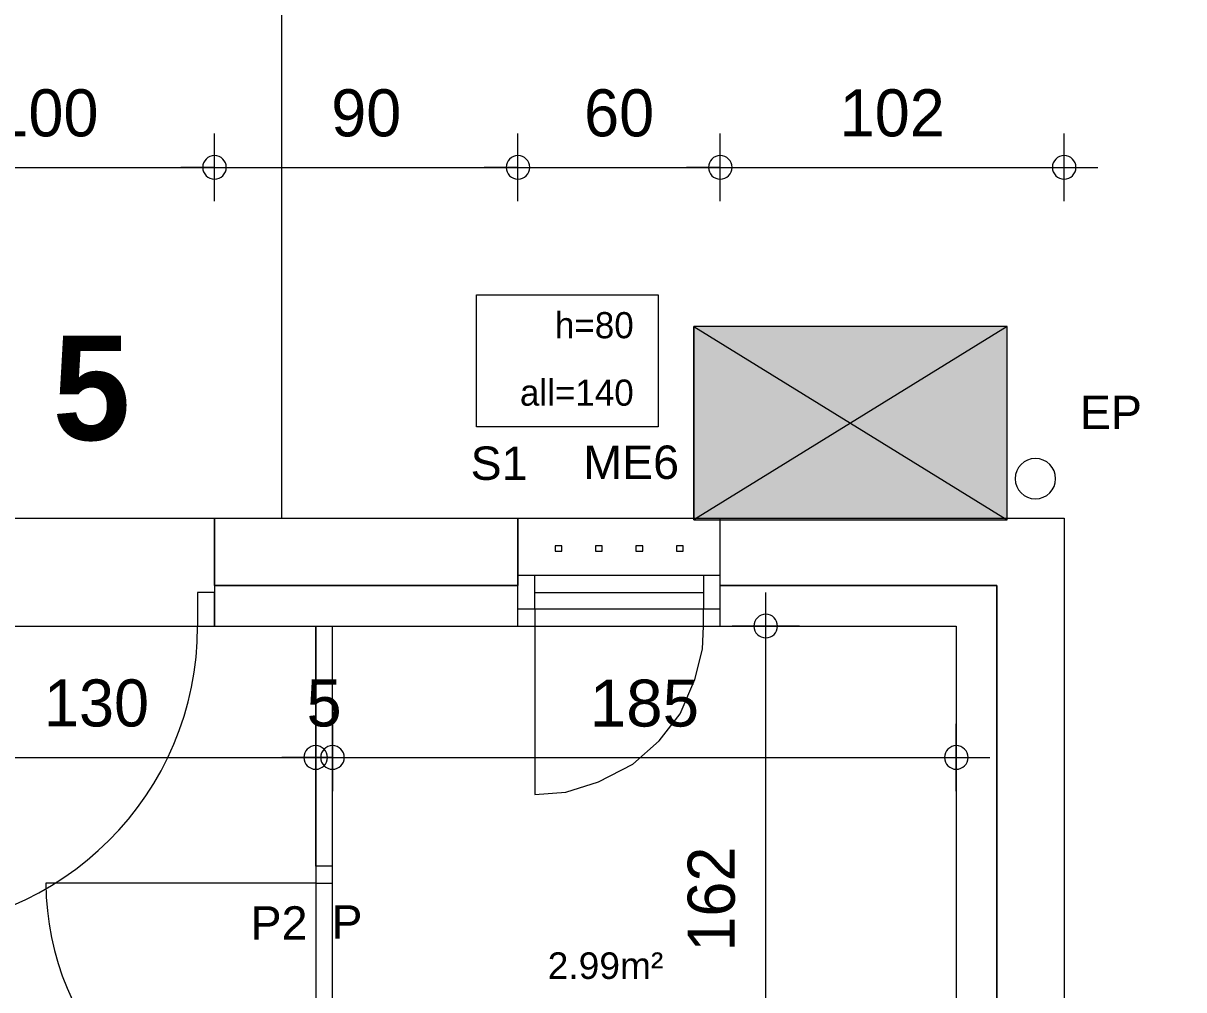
# Model space of a CAD drawing. Header units: metres. Extents: x 1.8 to 61.8, y -55.6 to -11.3.
# Drawn here: x 16.514 to 19.956, y -18.054 to -15.186 of the extents above; entities that cross this region are included whole.
import ezdxf
from ezdxf.enums import TextEntityAlignment as Align
from ezdxf.lldxf.tags import DXFTag

# ---------------------------------------------------------------- set-up
doc = ezdxf.new("R2010")
doc.units = ezdxf.units.M
doc.header["$MEASUREMENT"] = 0
for name, color, linetype in [('Calque commun', 7, 'Continuous'), ('Calque5', 7, 'Continuous'), ('Textes', 7, 'Continuous')]:
    doc.layers.add(name, color=color, linetype=linetype)
doc.styles.add('Arial10', font='arial.ttf', dxfattribs={"height": 0.098961})
doc.styles.add('Arial17', font='arial.ttf', dxfattribs={"height": 0.078859})
doc.styles.add('Arial18', font='arial.ttf', dxfattribs={"height": 0.139163})
doc.styles.add('Century Gothic14', font='GOTHIC.TTF', dxfattribs={"height": 0.139636})
doc.styles.add('Century Gothic5', font='GOTHICB.TTF', dxfattribs={"height": 0.31023})
doc.styles.add('Century Gothic9', font='GOTHIC.TTF', dxfattribs={"height": 0.077575})
tags = doc.linetypes.add('HIDDEN', pattern=[0.375, 0.25, -0.125]).pattern_tags.tags
tags[6:7] = [DXFTag(74, 4), DXFTag(75, 0), DXFTag(340, '0'), DXFTag(46, 1.0), DXFTag(50, 0.0), DXFTag(44, 0.0), DXFTag(45, 0.0)]
tags[4:5] = [DXFTag(74, 4), DXFTag(75, 0), DXFTag(340, '0'), DXFTag(46, 1.0), DXFTag(50, 0.0), DXFTag(44, 0.0), DXFTag(45, 0.0)]
tags = doc.linetypes.add('HIDDEN2', pattern=[0.1875, 0.125, -0.0625]).pattern_tags.tags
tags[6:7] = [DXFTag(74, 4), DXFTag(75, 0), DXFTag(340, '0'), DXFTag(46, 1.0), DXFTag(50, 0.0), DXFTag(44, 0.0), DXFTag(45, 0.0)]
tags[4:5] = [DXFTag(74, 4), DXFTag(75, 0), DXFTag(340, '0'), DXFTag(46, 1.0), DXFTag(50, 0.0), DXFTag(44, 0.0), DXFTag(45, 0.0)]

# ---------------------------------------------------------------- blocks, each defined once
blk = doc.blocks.new('Block52712')
at = {"layer": 'Calque commun', "color": 7, "linetype": 'Continuous', "lineweight": 9}
for p, q in [((13.2015, -16.9752), (13.2015, -16.6552)), ((13.2015, -16.8552), (14.3815, -16.8552)), ((15.1815, -16.8552), (16.0815, -16.8552)), ((17.0815, -16.8552), (17.9815, -16.8552)), ((18.5815, -16.8552), (19.4015, -16.8552)), ((13.2015, -16.9752), (14.3815, -16.9752)), ((15.1815, -16.9752), (16.0815, -16.9752)), ((17.0815, -16.9752), (17.9815, -16.9752)), ((18.5815, -16.9752), (19.2815, -16.9752))]:
    blk.add_line(p, q, dxfattribs=at)
at = {"layer": 'Calque commun', "color": 7, "linetype": 'Continuous', "lineweight": 18}
for p, q in [((13.2015, -16.6552), (14.3815, -16.6552)), ((15.1815, -16.6552), (16.0815, -16.6552)), ((17.0815, -16.6552), (17.9815, -16.6552)), ((18.5815, -16.6552), (19.6015, -16.6552))]:
    blk.add_line(p, q, dxfattribs=at)
blk = doc.blocks.new('@PRES_1_$$_1')
at = {"layer": 'Calque commun', "color": 5, "linetype": 'Continuous', "lineweight": 9}
blk.add_line((0.05, 0.32), (0.05, 1.22), dxfattribs=at)
at = {"layer": 'Calque commun', "color": 5, "linetype": 'Continuous', "lineweight": 9, "extrusion": (0, 0, -1)}
blk.add_arc((-0.05, 0.32), 0.9, 90, 180, dxfattribs=at)
at = {"layer": 'Calque commun', "color": 5, "linetype": 'Continuous', "lineweight": 9}
mesh = blk.add_polyface(dxfattribs=at)
corners = [(0, 0.22), (0, 0.32), (0.05, 0.32), (0.05, 0.22)]
mesh.append_faces([[corners[k] for k in face] for face in [(0, 1, 2, 3)]], dxfattribs={"color": 5})
mesh = blk.add_polyface(dxfattribs=at)
corners = [(0.95, 0.22), (0.95, 0.32), (1, 0.32), (1, 0.22)]
mesh.append_faces([[corners[k] for k in face] for face in [(0, 1, 2, 3)]], dxfattribs={"color": 5})
blk = doc.blocks.new('@PRES_1_$$_1-2')
at = {"layer": 'Calque commun', "color": 0, "linetype": 'Continuous', "lineweight": 9}
blk.add_line((0, 0), (0, 0.32), dxfattribs=at)
blk = doc.blocks.new('@PRES_1_$$_1-3')
at = {"layer": 'Calque commun', "color": 0, "linetype": 'Continuous', "lineweight": 9}
blk.add_line((0, 0), (0, 0.32), dxfattribs=at)
blk = doc.blocks.new('INTER_2D_COMB')
at = {"layer": 'Calque commun', "color": 0, "linetype": 'ByBlock', "lineweight": -2}
blk.add_blockref('@PRES_1_$$_1', (0, 0), dxfattribs=at)
at = {"layer": 'Calque commun', "color": 5, "linetype": 'ByBlock', "lineweight": -2}
blk.add_blockref('@PRES_1_$$_1-2', (0, 0), dxfattribs=at)
at = {"layer": 'Calque commun', "color": 5, "linetype": 'ByBlock', "lineweight": -2, "extrusion": (0, 0, -1), "xscale": -1, "yscale": -1, "zscale": -1, "rotation": -180}
blk.add_blockref('@PRES_1_$$_1-3', (-1, 0), dxfattribs=at)
blk = doc.blocks.new('PLACED_COMB')
at = {"layer": 'Calque commun', "color": 0, "linetype": 'ByBlock', "lineweight": -2}
blk.add_blockref('INTER_2D_COMB', (0, 0), dxfattribs=at)
blk = doc.blocks.new('Block52730')
at = {"layer": 'Calque commun', "color": 7, "linetype": 'Continuous', "lineweight": 18}
blk.add_line((19.6015, -16.6552), (19.6015, -25.6552), dxfattribs=at)
at = {"layer": 'Calque commun', "color": 7, "linetype": 'Continuous', "lineweight": 9}
for p, q in [((19.4015, -16.8552), (19.4015, -25.4552)), ((19.2815, -16.9752), (19.2815, -25.3352))]:
    blk.add_line(p, q, dxfattribs=at)
blk = doc.blocks.new('120x220')
at = {"layer": 'Calque commun', "color": 7, "linetype": 'HIDDEN', "lineweight": 9}
mesh = blk.add_polyface(dxfattribs=at)
corners = [(0, 2.2), (0, 0), (1.2, 0), (1.2, 2.2)]
mesh.append_faces([[corners[k] for k in face] for face in [(0, 1, 2, 3)]], dxfattribs={"color": 7})
blk = doc.blocks.new('new79')
at = {"layer": 'Calque commun', "color": 5, "linetype": 'Continuous', "lineweight": 9}
blk.add_arc((0, 0), 0.5, 0, 359.9994, dxfattribs=at)
blk = doc.blocks.new('new80')
at = {"layer": 'Calque commun', "color": 5, "linetype": 'Continuous', "lineweight": 9}
blk.add_arc((0, 0), 0.5, 0, 359.9994, dxfattribs=at)
blk = doc.blocks.new('DimLine55533')
at = {"layer": 'Calque commun', "color": 5, "linetype": 'Continuous', "lineweight": 9}
for p, q in [((16.0815, -15.7141), (16.0815, -15.5141)), ((17.0815, -15.7141), (17.0815, -15.5141)), ((16.0815, -15.6141), (15.9815, -15.6141)), ((16.0815, -15.6141), (17.0815, -15.6141)), ((17.0815, -15.6141), (17.1815, -15.6141))]:
    blk.add_line(p, q, dxfattribs=at)
at = {"layer": 'Calque commun', "color": 5, "linetype": 'Continuous', "lineweight": 9, "xscale": 0.07000000029802322, "yscale": 0.07000000029802322, "zscale": 0.07000000029802322}
for name, p in [('new79', (16.0815, -15.6141)), ('new80', (17.0815, -15.6141))]:
    blk.add_blockref(name, p, dxfattribs=at)
at = {"layer": 'Calque commun', "color": 5, "linetype": 'Continuous', "lineweight": 9, "style": 'Century Gothic14'}
blk.add_text('100', height=0.13964, dxfattribs=at).set_placement((16.5815, -15.5641), align=Align.BOTTOM_CENTER)
blk = doc.blocks.new('@PRES_1_$$_1-22')
at = {"layer": 'Calque commun', "color": 5, "linetype": 'Continuous', "lineweight": 9}
for p, q in [((0, 0.32), (0.6, 0.32)), ((0.6, 0.15), (0, 0.15)), ((0.05, 0.05), (0.05, 0.15)), ((0.55, 0.15), (0.55, 0.05)), ((0.05, 0.1), (0.55, 0.1)), ((0.6, 0.05), (0, 0.05)), ((0, 0), (0.6, 0))]:
    blk.add_line(p, q, dxfattribs=at)
blk = doc.blocks.new('@PRES_1_$$_1-23')
at = {"layer": 'Calque commun', "color": 7, "linetype": 'Continuous', "lineweight": 9}
blk.add_line((0, 0), (0, 0.32), dxfattribs=at)
blk = doc.blocks.new('@PRES_1_$$_1-24')
at = {"layer": 'Calque commun', "color": 7, "linetype": 'Continuous', "lineweight": 9}
blk.add_line((0, 0), (0, 0.32), dxfattribs=at)
blk = doc.blocks.new('INTER_2D_COMB8')
at = {"layer": 'Calque commun', "color": 0, "linetype": 'ByBlock', "lineweight": -2}
for name in ['@PRES_1_$$_1-22', '@PRES_1_$$_1-23']:
    blk.add_blockref(name, (0, 0), dxfattribs=at)
at = {"layer": 'Calque commun', "color": 0, "linetype": 'ByBlock', "lineweight": -2, "extrusion": (0, 0, -1), "xscale": -1, "yscale": -1, "zscale": -1, "rotation": -180}
blk.add_blockref('@PRES_1_$$_1-24', (-0.6, 0), dxfattribs=at)
blk = doc.blocks.new('PLACED_COMB8')
at = {"layer": 'Calque commun', "color": 0, "linetype": 'ByBlock', "lineweight": -2}
blk.add_blockref('INTER_2D_COMB8', (0, 0), dxfattribs=at)
blk = doc.blocks.new('new81')
at = {"layer": 'Calque commun', "color": 5, "linetype": 'Continuous', "lineweight": 9}
blk.add_arc((0, 0), 0.5, 0, 359.9994, dxfattribs=at)
blk = doc.blocks.new('new82')
at = {"layer": 'Calque commun', "color": 5, "linetype": 'Continuous', "lineweight": 9}
blk.add_arc((0, 0), 0.5, 0, 359.9994, dxfattribs=at)
blk = doc.blocks.new('DimLine55545')
at = {"layer": 'Calque commun', "color": 5, "linetype": 'Continuous', "lineweight": 9}
for p, q in [((17.0815, -15.7141), (17.0815, -15.5141)), ((17.9815, -15.7141), (17.9815, -15.5141)), ((17.0815, -15.6141), (16.9815, -15.6141)), ((17.0815, -15.6141), (17.9815, -15.6141)), ((17.9815, -15.6141), (18.0815, -15.6141))]:
    blk.add_line(p, q, dxfattribs=at)
at = {"layer": 'Calque commun', "color": 5, "linetype": 'Continuous', "lineweight": 9, "xscale": 0.07000000029802322, "yscale": 0.07000000029802322, "zscale": 0.07000000029802322}
for name, p in [('new81', (17.0815, -15.6141)), ('new82', (17.9815, -15.6141))]:
    blk.add_blockref(name, p, dxfattribs=at)
at = {"layer": 'Calque commun', "color": 5, "linetype": 'Continuous', "lineweight": 9, "style": 'Century Gothic14'}
blk.add_text('90', height=0.13964, dxfattribs=at).set_placement((17.5315, -15.5641), align=Align.BOTTOM_CENTER)
blk = doc.blocks.new('new83')
at = {"layer": 'Calque commun', "color": 5, "linetype": 'Continuous', "lineweight": 9}
blk.add_arc((0, 0), 0.5, 0, 359.9994, dxfattribs=at)
blk = doc.blocks.new('new84')
at = {"layer": 'Calque commun', "color": 5, "linetype": 'Continuous', "lineweight": 9}
blk.add_arc((0, 0), 0.5, 0, 359.9994, dxfattribs=at)
blk = doc.blocks.new('DimLine55553')
at = {"layer": 'Calque commun', "color": 5, "linetype": 'Continuous', "lineweight": 9}
for p, q in [((17.9815, -15.7141), (17.9815, -15.5141)), ((18.5815, -15.7141), (18.5815, -15.5141)), ((17.9815, -15.6141), (17.8815, -15.6141)), ((17.9815, -15.6141), (18.5815, -15.6141)), ((18.5815, -15.6141), (18.6815, -15.6141))]:
    blk.add_line(p, q, dxfattribs=at)
at = {"layer": 'Calque commun', "color": 5, "linetype": 'Continuous', "lineweight": 9, "xscale": 0.07000000029802322, "yscale": 0.07000000029802322, "zscale": 0.07000000029802322}
for name, p in [('new83', (17.9815, -15.6141)), ('new84', (18.5815, -15.6141))]:
    blk.add_blockref(name, p, dxfattribs=at)
at = {"layer": 'Calque commun', "color": 5, "linetype": 'Continuous', "lineweight": 9, "style": 'Century Gothic14'}
blk.add_text('60', height=0.13964, dxfattribs=at).set_placement((18.2815, -15.5641), align=Align.BOTTOM_CENTER)
blk = doc.blocks.new('new85')
at = {"layer": 'Calque commun', "color": 5, "linetype": 'Continuous', "lineweight": 9}
blk.add_arc((0, 0), 0.5, 0, 359.9994, dxfattribs=at)
blk = doc.blocks.new('new86')
at = {"layer": 'Calque commun', "color": 5, "linetype": 'Continuous', "lineweight": 9}
blk.add_arc((0, 0), 0.5, 0, 359.9994, dxfattribs=at)
blk = doc.blocks.new('DimLine55561')
at = {"layer": 'Calque commun', "color": 5, "linetype": 'Continuous', "lineweight": 9}
for p, q in [((18.5815, -15.7141), (18.5815, -15.5141)), ((19.6015, -15.7141), (19.6015, -15.5141)), ((18.5815, -15.6141), (18.4815, -15.6141)), ((18.5815, -15.6141), (19.6015, -15.6141)), ((19.6015, -15.6141), (19.7015, -15.6141))]:
    blk.add_line(p, q, dxfattribs=at)
at = {"layer": 'Calque commun', "color": 5, "linetype": 'Continuous', "lineweight": 9, "xscale": 0.07000000029802322, "yscale": 0.07000000029802322, "zscale": 0.07000000029802322}
for name, p in [('new85', (18.5815, -15.6141)), ('new86', (19.6015, -15.6141))]:
    blk.add_blockref(name, p, dxfattribs=at)
at = {"layer": 'Calque commun', "color": 5, "linetype": 'Continuous', "lineweight": 9, "style": 'Century Gothic14'}
blk.add_text('102', height=0.13964, dxfattribs=at).set_placement((19.0915, -15.5641), align=Align.BOTTOM_CENTER)
blk = doc.blocks.new('XMODULE1PCENTNONPMR')
at = {"layer": 'Calque commun', "color": 5, "linetype": 'Continuous', "lineweight": 9}
blk.add_arc((0, 0), 0.5, 0, 359.9994, dxfattribs=at)
blk = doc.blocks.new('XMODULE1PCENTNONPMR2')
at = {"layer": 'Calque commun', "color": 5, "linetype": 'Continuous', "lineweight": 9}
blk.add_arc((0, 0), 0.5, 0, 359.9994, dxfattribs=at)
blk = doc.blocks.new('DimLine53246')
at = {"layer": 'Calque commun', "color": 5, "linetype": 'Continuous', "lineweight": 9}
for p, q in [((16.0815, -18.1163), (16.0815, -18.3163)), ((17.3815, -18.1163), (17.3815, -18.3163)), ((16.0815, -18.2163), (15.9815, -18.2163)), ((16.0815, -18.2163), (17.3815, -18.2163)), ((17.3815, -18.2163), (17.4815, -18.2163))]:
    blk.add_line(p, q, dxfattribs=at)
at = {"layer": 'Calque commun', "color": 5, "linetype": 'Continuous', "lineweight": 9, "xscale": 0.07000000029802322, "yscale": 0.07000000029802322, "zscale": 0.07000000029802322}
for name, p in [('XMODULE1PCENTNONPMR', (16.0815, -18.2163)), ('XMODULE1PCENTNONPMR2', (17.3815, -18.2163))]:
    blk.add_blockref(name, p, dxfattribs=at)
at = {"layer": 'Calque commun', "color": 5, "linetype": 'Continuous', "lineweight": 9, "style": 'Century Gothic14'}
blk.add_text('130', height=0.13964, dxfattribs=at).set_placement((16.7315, -18.1663), align=Align.BOTTOM_CENTER)
blk = doc.blocks.new('@PRES_1_$$_1-40')
at = {"layer": 'Calque commun', "color": 5, "linetype": 'Continuous', "lineweight": 9}
blk.add_line((0.05, 0.05), (0.05, 0.85), dxfattribs=at)
at = {"layer": 'Calque commun', "color": 5, "linetype": 'Continuous', "lineweight": 9, "extrusion": (0, 0, -1)}
blk.add_arc((-0.05, 0.05), 0.8, 90, 180, dxfattribs=at)
at = {"layer": 'Calque commun', "color": 5, "linetype": 'Continuous', "lineweight": 9}
mesh = blk.add_polyface(dxfattribs=at)
corners = [(0, 0), (0, 0.05), (0.05, 0.05), (0.05, 0)]
mesh.append_faces([[corners[k] for k in face] for face in [(0, 1, 2, 3)]], dxfattribs={"color": 5})
mesh = blk.add_polyface(dxfattribs=at)
corners = [(0.85, 0), (0.85, 0.05), (0.9, 0.05), (0.9, 0)]
mesh.append_faces([[corners[k] for k in face] for face in [(0, 1, 2, 3)]], dxfattribs={"color": 5})
blk = doc.blocks.new('@PRES_1_$$_1-41')
at = {"layer": 'Calque commun', "color": 0, "linetype": 'Continuous', "lineweight": 9}
blk.add_line((0, 0), (0, 0.05), dxfattribs=at)
blk = doc.blocks.new('@PRES_1_$$_1-42')
at = {"layer": 'Calque commun', "color": 0, "linetype": 'Continuous', "lineweight": 9}
blk.add_line((0, 0), (0, 0.05), dxfattribs=at)
blk = doc.blocks.new('INTER_2D_COMB14')
at = {"layer": 'Calque5', "color": 0, "linetype": 'ByBlock', "lineweight": -2}
blk.add_blockref('@PRES_1_$$_1-40', (0, 0), dxfattribs=at)
at = {"layer": 'Calque5', "color": 15, "linetype": 'ByBlock', "lineweight": -2}
blk.add_blockref('@PRES_1_$$_1-41', (0, 0), dxfattribs=at)
at = {"layer": 'Calque5', "color": 15, "linetype": 'ByBlock', "lineweight": -2, "extrusion": (0, 0, -1), "xscale": -1, "yscale": -1, "zscale": -1, "rotation": -180}
blk.add_blockref('@PRES_1_$$_1-42', (-0.9, 0), dxfattribs=at)
blk = doc.blocks.new('PLACED_COMB14')
at = {"layer": 'Calque5', "color": 0, "linetype": 'ByBlock', "lineweight": -2}
blk.add_blockref('INTER_2D_COMB14', (0, 0), dxfattribs=at)
blk = doc.blocks.new('XMODULE1PCENTNONPMR7')
at = {"layer": 'Calque commun', "color": 5, "linetype": 'Continuous', "lineweight": 9}
blk.add_arc((0, 0), 0.5, 0, 359.9994, dxfattribs=at)
blk = doc.blocks.new('XMODULE1PCENTNONPMR8')
at = {"layer": 'Calque commun', "color": 5, "linetype": 'Continuous', "lineweight": 9}
blk.add_arc((0, 0), 0.5, 0, 359.9994, dxfattribs=at)
blk = doc.blocks.new('DimLine55283')
at = {"layer": 'Calque commun', "color": 5, "linetype": 'Continuous', "lineweight": 9}
for p, q in [((17.3815, -18.3163), (17.3815, -18.1163)), ((17.4315, -18.1163), (17.4315, -18.3163)), ((17.3815, -18.2163), (17.2815, -18.2163)), ((17.3815, -18.2163), (17.4315, -18.2163)), ((17.4315, -18.2163), (17.5315, -18.2163))]:
    blk.add_line(p, q, dxfattribs=at)
at = {"layer": 'Calque commun', "color": 5, "linetype": 'Continuous', "lineweight": 9, "xscale": 0.07000000029802322, "yscale": 0.07000000029802322, "zscale": 0.07000000029802322}
for name, p in [('XMODULE1PCENTNONPMR7', (17.3815, -18.2163)), ('XMODULE1PCENTNONPMR8', (17.4315, -18.2163))]:
    blk.add_blockref(name, p, dxfattribs=at)
at = {"layer": 'Calque commun', "color": 5, "linetype": 'Continuous', "lineweight": 9, "style": 'Century Gothic14'}
blk.add_text('5', height=0.1396, dxfattribs=at).set_placement((17.4065, -18.1663), align=Align.BOTTOM_CENTER)
blk = doc.blocks.new('XMODULE1PCENTNONPMR21')
at = {"layer": 'Calque commun', "color": 5, "linetype": 'Continuous', "lineweight": 9}
blk.add_arc((0, 0), 0.5, 0, 359.9994, dxfattribs=at)
blk = doc.blocks.new('XMODULE1PCENTNONPMR22')
at = {"layer": 'Calque commun', "color": 5, "linetype": 'Continuous', "lineweight": 9}
blk.add_arc((0, 0), 0.5, 0, 359.9994, dxfattribs=at)
blk = doc.blocks.new('DimLine55360')
at = {"layer": 'Calque commun', "color": 5, "linetype": 'Continuous', "lineweight": 9}
for p, q in [((18.7164, -17.8266), (18.7164, -17.7266)), ((18.8164, -17.8266), (18.6164, -17.8266)), ((18.7164, -19.4466), (18.7164, -17.8266)), ((18.8164, -19.4466), (18.6164, -19.4466)), ((18.7164, -19.4466), (18.7164, -19.5466))]:
    blk.add_line(p, q, dxfattribs=at)
at = {"layer": 'Calque commun', "color": 5, "linetype": 'Continuous', "lineweight": 9, "xscale": 0.07000000029802322, "yscale": 0.07000000029802322, "zscale": 0.07000000029802322, "rotation": 90}
for name, p in [('XMODULE1PCENTNONPMR22', (18.7164, -17.8266)), ('XMODULE1PCENTNONPMR21', (18.7164, -19.4466))]:
    blk.add_blockref(name, p, dxfattribs=at)
at = {"layer": 'Calque commun', "color": 5, "linetype": 'Continuous', "lineweight": 9, "style": 'Century Gothic14'}
blk.add_text('162', height=0.13964, rotation=90, dxfattribs=at).set_placement((18.6664, -18.6366), align=Align.BOTTOM_CENTER)
blk = doc.blocks.new('XMODULE1PCENTNONPMR57')
at = {"layer": 'Calque commun', "color": 5, "linetype": 'Continuous', "lineweight": 9}
blk.add_arc((0, 0), 0.5, 0, 359.9994, dxfattribs=at)
blk = doc.blocks.new('XMODULE1PCENTNONPMR58')
at = {"layer": 'Calque commun', "color": 5, "linetype": 'Continuous', "lineweight": 9}
blk.add_arc((0, 0), 0.5, 0, 359.9994, dxfattribs=at)
blk = doc.blocks.new('DimLine60873')
at = {"layer": 'Calque commun', "color": 5, "linetype": 'Continuous', "lineweight": 9}
for p, q in [((17.4315, -18.3163), (17.4315, -18.1163)), ((19.2815, -18.3163), (19.2815, -18.1163)), ((17.4315, -18.2163), (17.3315, -18.2163)), ((17.4315, -18.2163), (19.2815, -18.2163)), ((19.2815, -18.2163), (19.3815, -18.2163))]:
    blk.add_line(p, q, dxfattribs=at)
at = {"layer": 'Calque commun', "color": 5, "linetype": 'Continuous', "lineweight": 9, "xscale": 0.07000000029802322, "yscale": 0.07000000029802322, "zscale": 0.07000000029802322}
for name, p in [('XMODULE1PCENTNONPMR57', (17.4315, -18.2163)), ('XMODULE1PCENTNONPMR58', (19.2815, -18.2163))]:
    blk.add_blockref(name, p, dxfattribs=at)
at = {"layer": 'Calque commun', "color": 5, "linetype": 'Continuous', "lineweight": 9, "style": 'Arial18'}
blk.add_text('185', height=0.13916, dxfattribs=at).set_placement((18.3565, -18.1663), align=Align.BOTTOM_CENTER)
blk = doc.blocks.new('XMODULE1PCENTNONPMR69')
at = {"layer": 'Calque commun', "color": 7, "linetype": 'Continuous', "lineweight": 9}
blk.add_line((17.3815, -18.4516), (17.3815, -17.8266), dxfattribs=at)
at = {"layer": 'Calque commun', "color": 15, "linetype": 'Continuous', "lineweight": 18}
for p, q in [((17.3815, -17.8266), (17.4315, -17.8266)), ((17.3815, -18.5393), (17.3815, -17.8266)), ((17.4315, -18.5393), (17.4315, -17.8266))]:
    blk.add_line(p, q, dxfattribs=at)
at = {"layer": 'Calque commun', "color": 5, "linetype": 'Continuous', "lineweight": 9}
for name in ['DimLine55360', 'DimLine53246', 'DimLine55283', 'DimLine60873']:
    blk.add_blockref(name, (0, 0), dxfattribs=at)
at = {"layer": 'Calque commun', "color": 0, "linetype": 'ByBlock', "lineweight": -2, "extrusion": (0, 0, -1), "xscale": -1, "yscale": -1, "zscale": -1, "rotation": 90.00000000000001}
blk.add_blockref('PLACED_COMB14', (-17.4315, -18.5393), dxfattribs=at)
at = {"layer": 'Textes', "color": 5, "linetype": 'ByBlock', "lineweight": -2, "style": 'Arial10'}
blk.add_text('P2', height=0.09896, dxfattribs=at).set_placement((17.1882, -18.7865), align=Align.BOTTOM_LEFT)
at = {"layer": 'Textes', "color": 9, "linetype": 'ByBlock', "lineweight": -2, "style": 'Arial17'}
blk.add_text('2.99m²', height=0.07886, dxfattribs=at).set_placement((18.0697, -18.8971), align=Align.BOTTOM_LEFT)
at = {"layer": 'Calque commun', "color": 9, "linetype": 'Continuous', "lineweight": 18}
mesh = blk.add_polyface(dxfattribs=at)
corners = [(16.0315, -20.4766), (16.9815, -21.654), (17.0395, -21.5019), (19.2815, -26.1866), (19.2815, -22.4041), (16.9815, -22.4041), (17.262, -21.3766), (13.3216, -20.2866), (13.9816, -20.2866), (13.3216, -17.8268), (18.2659, -21.3766), (18.2659, -20.4766), (13.3216, -26.1866), (13.9816, -21.0066), (13.3216, -21.0066), (17.1586, -21.4553), (17.262, -21.4566), (16.0315, -17.8266)]
mesh.append_faces([[corners[k] for k in face] for face in [(12, 13, 14)]], dxfattribs={"vtx0": -1, "color": 9})
mesh.append_faces([[corners[k] for k in face] for face in [(0, 6, 11), (15, 6, 2), (17, 8, 0)]], dxfattribs={"vtx0": -1, "vtx1": -1, "color": 9})
mesh.append_faces([[corners[k] for k in face] for face in [(0, 2, 6), (12, 5, 13), (13, 1, 0)]], dxfattribs={"vtx0": -1, "vtx1": -1, "vtx2": -1, "color": 9})
mesh.append_faces([[corners[k] for k in face] for face in [(0, 1, 2), (13, 5, 1)]], dxfattribs={"vtx0": -1, "vtx2": -1, "color": 9})
mesh.append_faces([[corners[k] for k in face] for face in [(7, 8, 9)]], dxfattribs={"vtx1": -1, "color": 9})
mesh.append_faces([[corners[k] for k in face] for face in [(12, 3, 5), (8, 13, 0), (17, 9, 8)]], dxfattribs={"vtx1": -1, "vtx2": -1, "color": 9})
mesh.append_faces([[corners[k] for k in face] for face in [(3, 4, 5), (6, 10, 11), (15, 16, 6)]], dxfattribs={"vtx2": -1, "color": 9})
at = {"layer": 'Calque commun', "color": 9, "linetype": 'Continuous', "lineweight": 9}
mesh = blk.add_polyface(dxfattribs=at)
corners = [(17.3815, -20.3966), (16.0815, -20.3966), (16.0815, -17.8266), (17.3815, -17.8266)]
mesh.append_faces([[corners[k] for k in face] for face in [(0, 1, 2, 3)]], dxfattribs={"color": 9})
at = {"layer": 'Calque commun', "color": 9, "linetype": 'HIDDEN2', "lineweight": 9}
mesh = blk.add_polyface(dxfattribs=at)
corners = [(17.4315, -17.8266), (19.2815, -17.8266), (19.2815, -19.4466), (17.4315, -19.4393)]
mesh.append_faces([[corners[k] for k in face] for face in [(0, 1, 2, 3)]], dxfattribs={"color": 9})

msp = doc.modelspace()

# ---------------------------------------------------------------- linework, layer by layer
at = {"layer": 'Calque commun', "color": 7, "linetype": 'Continuous', "lineweight": 9}
for p, q in [((17.3815, -16.9752), (17.3815, -16.9752)), ((18.2815, -16.9752), (19.2815, -16.9752))]:
    msp.add_line(p, q, dxfattribs=at)
at = {"layer": 'Calque commun', "color": 7, "linetype": 'HIDDEN', "lineweight": 9, "flags": 128}
msp.add_lwpolyline([(19.4328, -16.086), (18.5034, -16.086), (18.5034, -16.66), (19.4328, -16.66), (19.4328, -16.086), (18.5034, -16.66), (18.5034, -16.086), (19.4328, -16.66)], dxfattribs=at)
at = {"layer": 'Calque commun', "color": 7, "linetype": 'HIDDEN2', "lineweight": 9, "flags": 128}
msp.add_lwpolyline([(18.0315, -16.9252), (18.0315, -17.4752), (18.1231, -17.4681), (18.2202, -17.4369), (18.3224, -17.3849), (18.4004, -17.3156), (18.4628, -17.2358), (18.5062, -17.1336), (18.5287, -17.0434), (18.5315, -16.9752), (18.5315, -16.9252)], dxfattribs=at)
at = {"layer": 'Calque commun', "color": 12, "linetype": 'Continuous', "lineweight": 18}
for points in [[(17.9815, -16.6552, 0), (17.9815, -16.8552, 0), (17.0815, -16.8552, 0), (17.0815, -16.6552, 0)], [(17.9815, -16.6552, 0), (17.9815, -16.8552, 0), (17.0815, -16.8552, 0), (17.0815, -16.6552, 0)], [(17.8015, -25.6552, 0), (17.8015, -25.4552, 0), (19.4015, -25.4552, 0), (19.4015, -16.8552, 0), (18.5815, -16.8552, 0), (18.5815, -16.6552, 0)]]:
    msp.add_polyline3d(points, dxfattribs=at)
at = {"layer": 'Calque commun', "color": 11, "linetype": 'Continuous', "lineweight": 18}
msp.add_arc((19.5162, -16.5378), 0.06, 90, 89.9994, dxfattribs=at)
at = {"layer": 'Calque commun', "color": 43, "linetype": 'HIDDEN', "lineweight": 9}
msp.add_trace([(19.4328, -16.086), (18.5034, -16.086), (19.4328, -16.66), (18.5034, -16.66)], dxfattribs=at)

# ---------------------------------------------------------------- block references
at = {"layer": 'Calque commun', "color": 0, "linetype": 'ByBlock', "lineweight": -2}
for name, p in [('120x220', (16.0815, -16.6552)), ('Block52712', (0, 0)), ('PLACED_COMB8', (17.9815, -16.9752)), ('Block52730', (0, 0)), ('XMODULE1PCENTNONPMR69', (0, 0.8514))]:
    msp.add_blockref(name, p, dxfattribs=at)
at = {"layer": 'Calque commun', "color": 5, "linetype": 'Continuous', "lineweight": 9}
for name in ['DimLine55533', 'DimLine55545', 'DimLine55553', 'DimLine55561']:
    msp.add_blockref(name, (0, 0), dxfattribs=at)
at = {"layer": 'Calque commun', "color": 0, "linetype": 'ByBlock', "lineweight": -2, "extrusion": (0, 0, -1), "xscale": -1, "yscale": -1, "zscale": -1}
msp.add_blockref('PLACED_COMB', (-16.0815, -16.6552), dxfattribs=at)

# ---------------------------------------------------------------- texts
at = {"layer": 'Calque commun', "color": 5, "linetype": 'ByBlock', "lineweight": -2, "insert": (18.3248, -16.0436), "char_height": 0.07758, "attachment_point": 3, "line_spacing_factor": 1.546883, "style": 'Century Gothic9'}
msp.add_mtext('h=80\\Pall=140', dxfattribs=at)
at = {"layer": 'Textes', "color": 5, "linetype": 'ByBlock', "lineweight": -2, "style": 'Century Gothic5'}
msp.add_text('5', height=0.3102, dxfattribs=at).set_placement((16.6014, -16.1131), align=Align.TOP_LEFT)
at = {"layer": 'Textes', "color": 5, "linetype": 'ByBlock', "lineweight": -2, "style": 'Arial10'}
msp.add_text('EP', height=0.09896, dxfattribs=at).set_placement((19.6479, -16.4201), align=Align.BOTTOM_LEFT)
for s, height, p in [('S1', 0.09896, (18.01, -16.571)), ('ME6', 0.09896, (18.4593, -16.5682)), ('P', 0.099, (17.5203, -17.9323))]:
    msp.add_text(s, height=height, dxfattribs=at).set_placement(p, align=Align.BOTTOM_RIGHT)

# ---------------------------------------------------------------- meshes
at = {"layer": 'Calque commun', "color": 7, "linetype": 'Continuous', "lineweight": 9}
mesh = msp.add_polyface(dxfattribs=at)
corners = [(61.7636, -11.3086), (1.7636, -11.3086), (1.7636, -53.3086), (61.7636, -53.3086)]
mesh.append_faces([[corners[k] for k in face] for face in [(0, 1, 2, 3)]], dxfattribs={"color": 7})
at = {"layer": 'Calque commun', "color": 11, "linetype": 'Continuous', "lineweight": 18}
mesh = msp.add_polyface(dxfattribs=at)
corners = [(17.859, -15.9928), (18.3974, -15.9928), (18.3974, -16.3835), (17.859, -16.3835)]
mesh.append_faces([[corners[k] for k in face] for face in [(0, 1, 2, 3)]], dxfattribs={"color": 11})
at = {"layer": 'Calque commun', "color": 25, "linetype": 'Continuous', "lineweight": 18}
mesh = msp.add_polyface(dxfattribs=at)
corners = [(18.1115, -16.7375), (18.0915, -16.7375), (18.0915, -16.7525), (18.1115, -16.7525)]
mesh.append_faces([[corners[k] for k in face] for face in [(0, 1, 2, 3)]], dxfattribs={"color": 25})
mesh = msp.add_polyface(dxfattribs=at)
corners = [(18.2315, -16.7375), (18.2115, -16.7375), (18.2115, -16.7525), (18.2315, -16.7525)]
mesh.append_faces([[corners[k] for k in face] for face in [(0, 1, 2, 3)]], dxfattribs={"color": 25})
mesh = msp.add_polyface(dxfattribs=at)
corners = [(18.3515, -16.7375), (18.3315, -16.7375), (18.3315, -16.7525), (18.3515, -16.7525)]
mesh.append_faces([[corners[k] for k in face] for face in [(0, 1, 2, 3)]], dxfattribs={"color": 25})
mesh = msp.add_polyface(dxfattribs=at)
corners = [(18.4715, -16.7375), (18.4515, -16.7375), (18.4515, -16.7525), (18.4715, -16.7525)]
mesh.append_faces([[corners[k] for k in face] for face in [(0, 1, 2, 3)]], dxfattribs={"color": 25})

doc.saveas('drawing.dxf')
